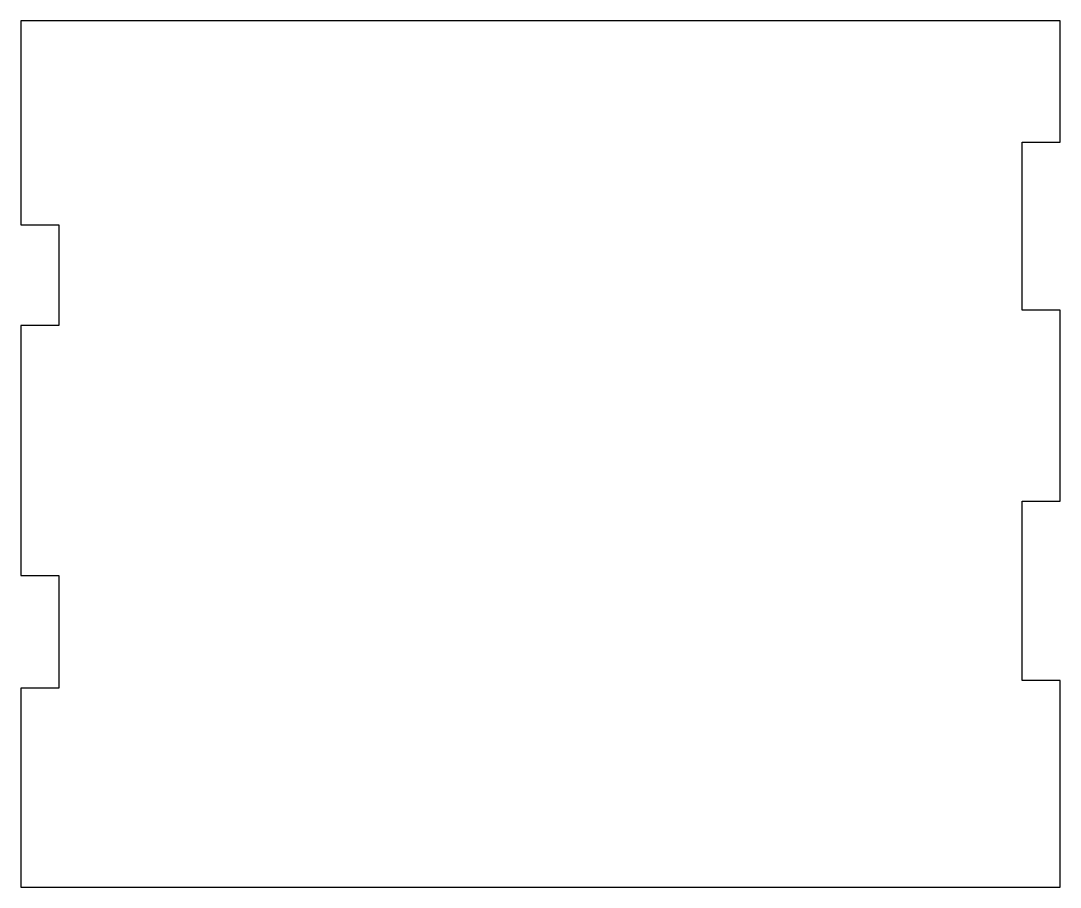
# Model space of a CAD drawing. Header units: millimetres. Extents: x -13.7 to 13.7, y -11.4 to 11.4.
import ezdxf

# ---------------------------------------------------------------- set-up
doc = ezdxf.new("R2010")
doc.units = ezdxf.units.MM
doc.layers.get('0').update_dxf_attribs({"linetype": 'CONTINUOUS'})

msp = doc.modelspace()

# ---------------------------------------------------------------- linework, layer by layer
for p, q in [((13.674, 11.401), (-13.674, 11.401)), ((-13.674, 11.401), (-13.674, 6.028)), ((13.674, 8.207), (13.674, 11.401)), ((12.674, 8.207), (13.674, 8.207)), ((12.674, 3.785), (12.674, 8.207)), ((-13.674, 6.028), (-12.674, 6.028)), ((-12.674, 6.028), (-12.674, 3.382)), ((13.674, 3.785), (12.674, 3.785)), ((13.674, -1.244), (13.674, 3.785)), ((-12.674, 3.382), (-13.674, 3.382)), ((-13.674, 3.382), (-13.674, -3.196)), ((12.674, -5.964), (12.674, -1.244)), ((12.674, -1.244), (13.674, -1.244)), ((-13.674, -3.196), (-12.674, -3.196)), ((-12.674, -3.196), (-12.674, -6.165)), ((13.674, -5.964), (12.674, -5.964)), ((13.674, -11.401), (13.674, -5.964)), ((-12.674, -6.165), (-13.674, -6.165)), ((-13.674, -6.165), (-13.674, -11.401)), ((-13.674, -11.401), (13.674, -11.401))]:
    msp.add_line(p, q)

doc.saveas('drawing.dxf')
